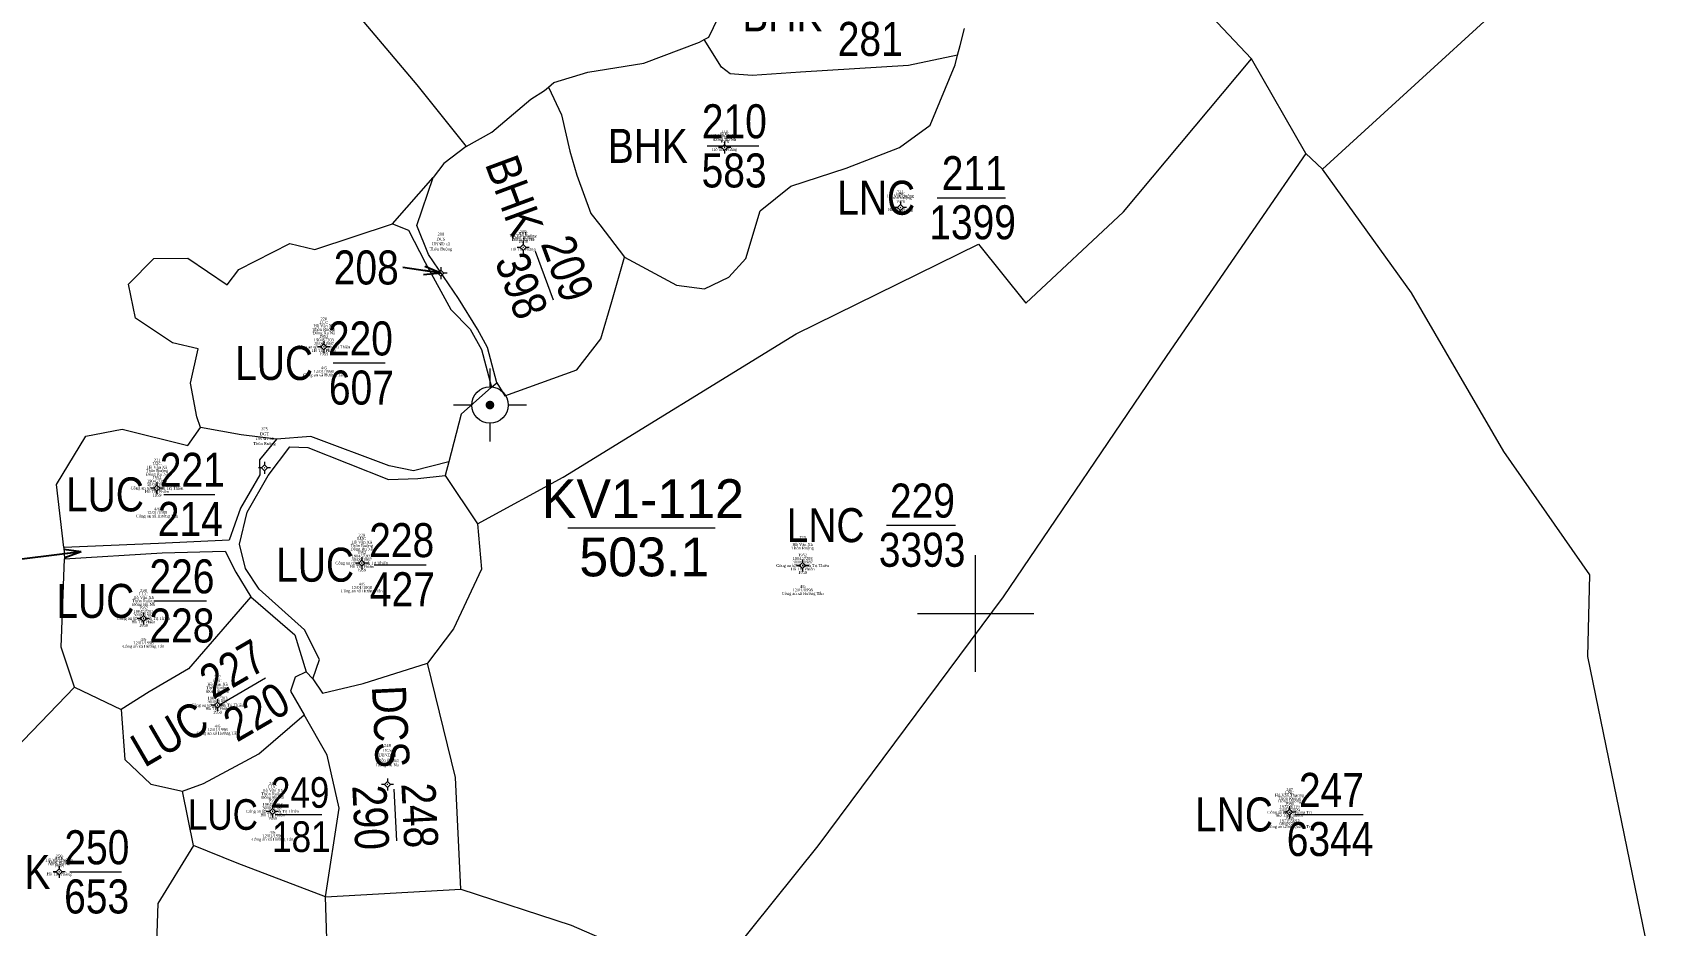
# Model space of a CAD drawing. Header units: metres. Extents: x 546779 to 548251, y 1841578 to 1843315.
# Drawn here: x 547303 to 547471.6, y 1842167.9 to 1842259.8 of the extents above; entities that cross this region are included whole.
import ezdxf
from ezdxf.enums import TextEntityAlignment as Align

# ---------------------------------------------------------------- set-up
doc = ezdxf.new("R2010")
doc.units = ezdxf.units.M
doc.header["$MEASUREMENT"] = 0
for name, color, linetype, lineweight in [('Level 10', 7, 'Continuous', 0), ('Level 11', 7, 'Continuous', 0), ('Level 13', 7, 'Continuous', 0), ('Level 15', 7, 'Continuous', 0), ('Level 23', 7, 'Continuous', 0), ('Level 60', 7, 'Continuous', 0), ('Level 8', 7, 'Continuous', 0)]:
    doc.layers.add(name, color=color, linetype=linetype, lineweight=lineweight)
doc.styles.add('Style-univcd', font='univcd.shx')
doc.styles.add('Style-vnarialNarrowI', font='vnarialNarrowI.shx')
doc.styles.add('Style-Vntimei', font='Vntimei.shx')
doc.dimstyles.get("Standard").update_dxf_attribs({"dimtxt": 0.18, "dimasz": 0.18, "dimexe": 0.18, "dimexo": 0.0625, "dimgap": 0.09, "dimtad": 0, "dimtih": 1, "dimtoh": 1, "dimdec": 4, "dimzin": 0, "dimdsep": 46, "dimtxsty": 'Standard', "dimcen": 0.09, "dimadec": 0, "dimazin": 0, "dimtfac": 1, "dimtdec": 4, "dimtofl": 0, "dimtmove": 0, "dimatfit": 3, "dimfxl": 1, "dimtolj": 1, "dimtzin": 0, "dimarcsym": 0})

# ---------------------------------------------------------------- blocks, each defined once
blk = doc.blocks.new('N_THUA_195')
at = {"layer": 'Level 13', "color": 230, "linetype": 'Continuous', "lineweight": 13, "flags": 128}
blk.add_lwpolyline([(-2.87, 0), (2.44, 0)], dxfattribs=at)
at = {"layer": 'Level 13', "color": 230, "linetype": 'Continuous', "lineweight": 0, "style": 'Style-vnarialNarrowI'}
blk.add_text('199', height=3.49998, dxfattribs=at).set_placement((-0.07671, 0.78), align=Align.CENTER)
blk.add_text('BHK ', height=3.49998, dxfattribs=at).set_placement((-3.719263, -0.00001), align=Align.MIDDLE_RIGHT)
blk.add_text('281', height=3.49998, dxfattribs=at).set_placement((0.094692, -0.78002), align=Align.TOP_CENTER)
blk = doc.blocks.new('TerminatorOpen_0.5')
at = {"color": 0, "linetype": 'ByBlock', "lineweight": -2}
for q in [(-1, 0.25), (-1, 0), (-1, -0.25)]:
    blk.add_line((0, 0), q, dxfattribs=at)
blk = doc.blocks.new('N_THUA_205')
at = {"layer": 'Level 13', "color": 230, "linetype": 'Continuous', "lineweight": 13, "flags": 128}
blk.add_lwpolyline([(-2.838259, -0.004049), (2.48365, -0.003187)], dxfattribs=at)
at = {"layer": 'Level 13', "color": 230, "linetype": 'Continuous', "lineweight": 0, "style": 'Style-vnarialNarrowI'}
blk.add_text('209', height=3.499987, rotation=0.000057, dxfattribs=at).set_placement((-0.031318, 0.778904), align=Align.CENTER)
blk.add_text('BHK ', height=3.499987, rotation=0.000057, dxfattribs=at).set_placement((-3.720072, -0.000165), align=Align.MIDDLE_RIGHT)
blk.add_text('398', height=3.499987, rotation=0.000057, dxfattribs=at).set_placement((-0.007501, -0.782177), align=Align.TOP_CENTER)
blk = doc.blocks.new('N_THUA_206')
at = {"layer": 'Level 13', "color": 230, "linetype": 'Continuous', "lineweight": 13, "flags": 128}
blk.add_lwpolyline([(-2.84, 0), (2.48, 0)], dxfattribs=at)
at = {"layer": 'Level 13', "color": 230, "linetype": 'Continuous', "lineweight": 0, "style": 'Style-vnarialNarrowI'}
blk.add_text('210', height=3.49998, dxfattribs=at).set_placement((-0.045308, 0.78), align=Align.CENTER)
blk.add_text('BHK ', height=3.49998, dxfattribs=at).set_placement((-3.719263, -0.00001), align=Align.MIDDLE_RIGHT)
blk.add_text('583', height=3.49998, dxfattribs=at).set_placement((-0.070515, -0.78002), align=Align.TOP_CENTER)
blk = doc.blocks.new('N_THUA_207')
at = {"layer": 'Level 13', "color": 230, "linetype": 'Continuous', "lineweight": 13, "flags": 128}
blk.add_lwpolyline([(-2.62, 0), (4.4, 0)], dxfattribs=at)
at = {"layer": 'Level 13', "color": 230, "linetype": 'Continuous', "lineweight": 0, "style": 'Style-vnarialNarrowI'}
blk.add_text('211', height=3.49998, dxfattribs=at).set_placement((1.194692, 0.78), align=Align.CENTER)
blk.add_text('LNC ', height=3.49998, dxfattribs=at).set_placement((-3.771418, -0.00001), align=Align.MIDDLE_RIGHT)
blk.add_text('1399', height=3.49998, dxfattribs=at).set_placement((1.028142, -0.78002), align=Align.TOP_CENTER)
blk = doc.blocks.new('N_THUA_215')
at = {"layer": 'Level 13', "color": 230, "linetype": 'Continuous', "lineweight": 13, "flags": 128}
blk.add_lwpolyline([(-2.83, 0), (2.53, 0)], dxfattribs=at)
at = {"layer": 'Level 13', "color": 230, "linetype": 'Continuous', "lineweight": 0, "style": 'Style-vnarialNarrowI'}
blk.add_text('220', height=3.49998, dxfattribs=at).set_placement((-0.025308, 0.76), align=Align.CENTER)
blk.add_text('LUC ', height=3.49998, dxfattribs=at).set_placement((-3.781418, -0.02001), align=Align.MIDDLE_RIGHT)
blk.add_text('607', height=3.49998, dxfattribs=at).set_placement((0.079274, -0.80002), align=Align.TOP_CENTER)
blk = doc.blocks.new('N_THUA_216')
at = {"layer": 'Level 13', "color": 230, "linetype": 'Continuous', "lineweight": 13, "flags": 128}
blk.add_lwpolyline([(-2.84, 0), (2.41, 0)], dxfattribs=at)
at = {"layer": 'Level 13', "color": 230, "linetype": 'Continuous', "lineweight": 0, "style": 'Style-vnarialNarrowI'}
blk.add_text('221', height=3.49998, dxfattribs=at).set_placement((0.094692, 0.78), align=Align.CENTER)
blk.add_text('LUC ', height=3.49998, dxfattribs=at).set_placement((-3.771418, -0.00001), align=Align.MIDDLE_RIGHT)
blk.add_text('214', height=3.49998, dxfattribs=at).set_placement((-0.112599, -0.78002), align=Align.TOP_CENTER)
blk = doc.blocks.new('N_THUA_220')
at = {"layer": 'Level 13', "color": 230, "linetype": 'Continuous', "lineweight": 13, "flags": 128}
blk.add_lwpolyline([(-2.84, 0), (2.54, 0)], dxfattribs=at)
at = {"layer": 'Level 13', "color": 230, "linetype": 'Continuous', "lineweight": 0, "style": 'Style-vnarialNarrowI'}
blk.add_text('226', height=3.49998, dxfattribs=at).set_placement((0.018779, 0.78), align=Align.CENTER)
blk.add_text('LUC ', height=3.49998, dxfattribs=at).set_placement((-3.771418, -0.00001), align=Align.MIDDLE_RIGHT)
blk.add_text('228', height=3.49998, dxfattribs=at).set_placement((0.018231, -0.78002), align=Align.TOP_CENTER)
blk = doc.blocks.new('N_THUA_221')
at = {"layer": 'Level 13', "color": 230, "linetype": 'Continuous', "lineweight": 13, "flags": 128}
blk.add_lwpolyline([(-2.845439, -0.000038), (2.536628, 0.006043)], dxfattribs=at)
at = {"layer": 'Level 13', "color": 230, "linetype": 'Continuous', "lineweight": 0, "style": 'Style-vnarialNarrowI'}
blk.add_text('227', height=3.499985, rotation=359.999905, dxfattribs=at).set_placement((0.084738, 0.77635), align=Align.CENTER)
blk.add_text('LUC ', height=3.499985, rotation=359.999905, dxfattribs=at).set_placement((-3.773787, -0.005594), align=Align.MIDDLE_RIGHT)
blk.add_text('220', height=3.499985, rotation=359.999905, dxfattribs=at).set_placement((-0.019055, -0.784655), align=Align.TOP_CENTER)
blk = doc.blocks.new('N_THUA_222')
at = {"layer": 'Level 13', "color": 230, "linetype": 'Continuous', "lineweight": 13, "flags": 128}
blk.add_lwpolyline([(-2.83, 0), (2.53, 0)], dxfattribs=at)
at = {"layer": 'Level 13', "color": 230, "linetype": 'Continuous', "lineweight": 0, "style": 'Style-vnarialNarrowI'}
blk.add_text('228', height=3.49998, dxfattribs=at).set_placement((0.018231, 0.78), align=Align.CENTER)
blk.add_text('LUC ', height=3.49998, dxfattribs=at).set_placement((-3.771418, -0.00001), align=Align.MIDDLE_RIGHT)
blk.add_text('427', height=3.49998, dxfattribs=at).set_placement((0.089274, -0.78002), align=Align.TOP_CENTER)
blk = doc.blocks.new('N_THUA_223')
at = {"layer": 'Level 13', "color": 230, "linetype": 'Continuous', "lineweight": 13, "flags": 128}
blk.add_lwpolyline([(-2.61, 0), (4.47, 0)], dxfattribs=at)
at = {"layer": 'Level 13', "color": 230, "linetype": 'Continuous', "lineweight": 0, "style": 'Style-vnarialNarrowI'}
blk.add_text('229', height=3.49998, dxfattribs=at).set_placement((1.07329, 0.78), align=Align.CENTER)
blk.add_text('LNC ', height=3.49998, dxfattribs=at).set_placement((-3.771418, -0.00001), align=Align.MIDDLE_RIGHT)
blk.add_text('3393', height=3.49998, dxfattribs=at).set_placement((1.044337, -0.78002), align=Align.TOP_CENTER)
blk = doc.blocks.new('N_THUA_237')
at = {"layer": 'Level 13', "color": 230, "linetype": 'Continuous', "lineweight": 13, "flags": 128}
blk.add_lwpolyline([(-2.62, 0), (4.4, 0)], dxfattribs=at)
at = {"layer": 'Level 13', "color": 230, "linetype": 'Continuous', "lineweight": 0, "style": 'Style-vnarialNarrowI'}
blk.add_text('247', height=3.49998, dxfattribs=at).set_placement((1.129274, 0.78), align=Align.CENTER)
blk.add_text('LNC ', height=3.49998, dxfattribs=at).set_placement((-3.771418, -0.00001), align=Align.MIDDLE_RIGHT)
blk.add_text('6344', height=3.49998, dxfattribs=at).set_placement((0.992253, -0.78002), align=Align.TOP_CENTER)
blk = doc.blocks.new('N_THUA_238')
at = {"layer": 'Level 13', "color": 230, "linetype": 'Continuous', "lineweight": 13, "flags": 128}
blk.add_lwpolyline([(-2.843443, 0.000526), (2.473402, 0.007772)], dxfattribs=at)
at = {"layer": 'Level 13', "color": 230, "linetype": 'Continuous', "lineweight": 0, "style": 'Style-vnarialNarrowI'}
blk.add_text('248', height=3.499913, rotation=359.999889, dxfattribs=at).set_placement((-0.017357, 0.784195), align=Align.CENTER)
blk.add_text('DCS ', height=3.499973, rotation=359.999889, dxfattribs=at).set_placement((-3.948771, 0.001615), align=Align.MIDDLE_RIGHT)
blk.add_text('290', height=3.499913, rotation=359.999889, dxfattribs=at).set_placement((-0.050768, -0.772066), align=Align.TOP_CENTER)
blk = doc.blocks.new('N_THUA_239')
at = {"layer": 'Level 13', "color": 230, "linetype": 'Continuous', "lineweight": 13, "flags": 128}
blk.add_lwpolyline([(-2.877781, 0), (2.433336, 0)], dxfattribs=at)
at = {"layer": 'Level 13', "color": 230, "linetype": 'Continuous', "lineweight": 0, "style": 'Style-vnarialNarrowI'}
blk.add_text('249', height=3.499937, dxfattribs=at).set_placement((-0.065645, 0.777779), align=Align.CENTER)
blk.add_text('LUC ', height=3.499937, dxfattribs=at).set_placement((-3.769311, 0.005522), align=Align.MIDDLE_RIGHT)
blk.add_text('181', height=3.499937, dxfattribs=at).set_placement((0.076868, -0.777845), align=Align.TOP_CENTER)
blk = doc.blocks.new('N_THUA_240')
at = {"layer": 'Level 13', "color": 230, "linetype": 'Continuous', "lineweight": 13, "flags": 128}
blk.add_lwpolyline([(-2.84, 0), (2.48, 0)], dxfattribs=at)
at = {"layer": 'Level 13', "color": 230, "linetype": 'Continuous', "lineweight": 0, "style": 'Style-vnarialNarrowI'}
blk.add_text('250', height=3.49998, dxfattribs=at).set_placement((-0.045308, 0.78), align=Align.CENTER)
blk.add_text('BHK ', height=3.49998, dxfattribs=at).set_placement((-3.719263, -0.00001), align=Align.MIDDLE_RIGHT)
blk.add_text('653', height=3.49998, dxfattribs=at).set_placement((-0.070515, -0.78002), align=Align.TOP_CENTER)
blk = doc.blocks.new('DKCDV')
at = {"layer": 'Level 8', "linetype": 'Continuous', "lineweight": 0}
h = blk.add_hatch(color=7, dxfattribs=at)
edge = h.paths.add_edge_path()
edge.add_arc((-0.0025, 0), 1.500009, 0, 360)
at = {"layer": 'Level 8', "color": 7, "linetype": 'Continuous', "lineweight": 0}
for p, q in [((0, 12.500078), (0, 6.266706)), ((-6.233372, 0), (-12.500078, 0)), ((12.500078, 0), (6.233372, 0)), ((0, -6.266706), (0, -12.500078))]:
    blk.add_line(p, q, dxfattribs=at)
blk.add_circle((-0.0025, 0), 6.250039, dxfattribs=at)
blk = doc.blocks.new('CENTRD')
at = {"layer": 'Level 11', "linetype": 'Continuous', "lineweight": 0}
h = blk.add_hatch(color=3, dxfattribs=at)
edge = h.paths.add_edge_path()
edge.add_arc((-0.0025, 0), 1.500056, 0, 360)
at = {"layer": 'Level 11', "color": 3, "linetype": 'Continuous', "lineweight": 0}
for p, q in [((-6.200231, 0), (-12.400462, 0)), ((0, 6.200231), (-6.200231, 0)), ((-6.200231, 0), (0, -6.200231)), ((0, 12.400462), (0, 6.200231)), ((6.200231, 0), (0, 6.200231)), ((0, -6.200231), (6.200231, 0)), ((12.600469, 0), (6.200231, 0)), ((0, -6.200231), (0, -12.400462))]:
    blk.add_line(p, q, dxfattribs=at)

msp = doc.modelspace()

# ---------------------------------------------------------------- linework, layer by layer
at = {"layer": 'Level 10', "color": 7, "linetype": 'Continuous', "lineweight": 0}
for p, q in [((547433.97, 1842247.38), (547428.39, 1842257.13)), ((547435.7, 1842245.76), (547433.97, 1842247.38)), ((547339.97, 1842240.12), (547344.16, 1842244.89)), ((547350.16, 1842223.3), (547350.73, 1842223.77)), ((547345.78, 1842215.63), (547345.39, 1842214.23)), ((547345.39, 1842214.23), (547348.73, 1842209.24)), ((547306.14, 1842206.81), (547306.21, 1842205.62)), ((547331.77, 1842193.26), (547331.09, 1842194.01)), ((547307.26, 1842192.43), (547287.21, 1842171.74)), ((547307.26, 1842192.43), (547312.04, 1842190.13)), ((547319.51, 1842176.11), (547318.35, 1842181.71)), ((547333.1, 1842170.84), (547347.03, 1842171.6))]:
    msp.add_line(p, q, dxfattribs=at)
at = {"layer": 'Level 10', "color": 7, "linetype": 'Continuous', "lineweight": 0, "flags": 128}
for points in [[(547321.41, 1842279.39), (547342.47, 1842254.44), (547347.57, 1842248.08)], [(547435.7, 1842245.76), (547463.06, 1842270.78), (547471.25, 1842274.4)], [(547428.39, 1842257.13), (547420.17, 1842265.89), (547409.75, 1842273.5)], [(547372.06, 1842259.1), (547372.55, 1842259.37), (547373.51, 1842261.36), (547372.94, 1842265.48), (547373.09, 1842265.9)], [(547398.15, 1842257.5), (547398.42, 1842258.48), (547398.84, 1842260.23)], [(547356.02, 1842254.2), (547356.58, 1842254.68), (547360.08, 1842255.76), (547365.86, 1842256.69), (547371.57, 1842258.84), (547372.06, 1842259.1)], [(547398.15, 1842257.5), (547393.08, 1842256.44), (547381.98, 1842255.74), (547377.01, 1842255.39), (547374.75, 1842255.58), (547373.84, 1842256.25), (547372.06, 1842259.1)], [(547348.73, 1842209.24), (547357.56, 1842214.04), (547381.53, 1842228.8), (547400.28, 1842238.03), (547405.15, 1842231.96), (547415.22, 1842241.35), (547428.39, 1842257.13)], [(547363.85, 1842236.69), (547369.2, 1842233.83), (547372.08, 1842233.45), (547374.6, 1842234.64), (547376.34, 1842236.56), (547377.82, 1842241.46), (547380.97, 1842244.01), (547386.69, 1842245.87), (547392.16, 1842247.98), (547395.31, 1842250.3), (547397.88, 1842256.51), (547398.15, 1842257.5)], [(547347.57, 1842248.08), (547350.22, 1842249.57), (547354.21, 1842252.97), (547355.62, 1842253.86), (547356.02, 1842254.2)], [(547356.02, 1842254.2), (547357.36, 1842251.35), (547358.24, 1842247.63), (547358.94, 1842245.15), (547360.4, 1842241.21), (547361.33, 1842240.02), (547363.85, 1842236.69)], [(547347.57, 1842248.08), (547345.26, 1842246.34), (547344.16, 1842244.89)], [(547433.97, 1842247.38), (547419.69, 1842226.57), (547402.84, 1842201.72), (547383.76, 1842176.07), (547372.35, 1842161.85)], [(547475.17, 1842136.37), (547463.01, 1842195.58), (547463.22, 1842203.99), (547454.36, 1842216.7), (547444.86, 1842233.04), (547435.7, 1842245.76)], [(547350.73, 1842223.77), (547349.76, 1842227.39), (547348.73, 1842229.27), (547346.76, 1842232.43), (547343.69, 1842236.98), (547342.48, 1842239.96), (547344.16, 1842244.89)], [(547320.23, 1842219.17), (547319.85, 1842220.24), (547319.19, 1842223.71), (547319.99, 1842227.26), (547317.34, 1842227.86), (547313.53, 1842230.41), (547312.81, 1842233.91), (547315.43, 1842236.56), (547318.93, 1842236.58), (547322.98, 1842233.84), (547324.16, 1842235.43), (547329.43, 1842238.11), (547331.97, 1842237.49), (547339.97, 1842240.12)], [(547339.97, 1842240.12), (547341.64, 1842239.47), (547343.33, 1842236.14), (547345.97, 1842231.32), (547347.98, 1842229.28), (547349.13, 1842227.2), (547350.16, 1842223.3)], [(547350.73, 1842223.77), (547351.53, 1842222.43), (547358.96, 1842225.08), (547361.43, 1842228.29), (547362.56, 1842232.14), (547363.85, 1842236.69)], [(547350.16, 1842223.3), (547347.04, 1842220.52), (547345.78, 1842215.63)], [(547306.14, 1842206.81), (547305.39, 1842213.29), (547308.41, 1842218.27), (547312.17, 1842218.99), (547318.91, 1842217.31), (547320.23, 1842219.17)], [(547328.05, 1842217.95), (547324.41, 1842218.41), (547320.23, 1842219.17)], [(547345.78, 1842215.63), (547342.14, 1842214.71), (547339.65, 1842215.22), (547331.57, 1842218.24), (547328.05, 1842217.95)], [(547328.05, 1842217.95), (547326.3, 1842215.83), (547326.32, 1842214.3), (547324.32, 1842210.85), (547323.18, 1842207.55), (547315.9, 1842207.2), (547306.14, 1842206.81)], [(547331.77, 1842193.26), (547332.46, 1842195.27), (547330.93, 1842198.31), (547326.27, 1842202.51), (547324.86, 1842204.65), (547324.22, 1842207.16), (547325.03, 1842210.43), (547327.19, 1842214.22), (547329.43, 1842217.15), (547331.27, 1842217.11), (547339.57, 1842213.79), (547342.58, 1842213.89), (547345.39, 1842214.23)], [(547348.73, 1842209.24), (547349.15, 1842204.58), (547346.27, 1842198.44), (547343.57, 1842194.88)], [(547306.21, 1842205.62), (547316.28, 1842206.24), (547322.77, 1842206.44), (547323.86, 1842204.26), (547325.41, 1842201.71)], [(547307.26, 1842192.43), (547305.88, 1842196.54), (547306.21, 1842205.62)], [(547325.41, 1842201.71), (547318.99, 1842194.3), (547314.93, 1842191.94), (547312.04, 1842190.13)], [(547325.41, 1842201.71), (547329.94, 1842197.8), (547331.09, 1842194.01)], [(547331.77, 1842193.26), (547332.78, 1842191.81), (547336.96, 1842192.78), (547343.57, 1842194.88)], [(547347.03, 1842171.6), (547346.46, 1842183.12), (547343.57, 1842194.88)], [(547331.09, 1842194.01), (547329.97, 1842193.45), (547329.48, 1842191.99), (547330.89, 1842189.57)], [(547312.04, 1842190.13), (547312.43, 1842184.96), (547315.09, 1842182.44), (547318.35, 1842181.71)], [(547318.35, 1842181.71), (547320.52, 1842182.51), (547326.21, 1842185.54), (547330.89, 1842189.57)], [(547333.1, 1842170.84), (547334.49, 1842179.95), (547333.26, 1842185.43), (547330.89, 1842189.57)], [(547319.51, 1842176.11), (547315.84, 1842170.14), (547315.65, 1842165.02), (547316.79, 1842162.72), (547316.52, 1842160.25)], [(547333.1, 1842170.84), (547323.98, 1842174.31), (547319.51, 1842176.11)], [(547327.77, 1842146.22), (547333.76, 1842151.05), (547336.88, 1842157.49), (547333.83, 1842163.75), (547333.23, 1842166.51), (547333.1, 1842170.84)], [(547347.03, 1842171.6), (547358.37, 1842167.91), (547372.35, 1842161.85)]]:
    msp.add_lwpolyline(points, dxfattribs=at)
at = {"layer": 'Level 23', "color": 12, "linetype": 'Continuous', "lineweight": 0}
for p, q in [((547306.14, 1842206.81), (547306.21, 1842205.62)), ((547331.77, 1842193.26), (547331.09, 1842194.01))]:
    msp.add_line(p, q, dxfattribs=at)
at = {"layer": 'Level 23', "color": 12, "linetype": 'Continuous', "lineweight": 0, "flags": 128}
for points in [[(547345.78, 1842215.63), (547342.14, 1842214.71), (547339.65, 1842215.22), (547331.57, 1842218.24), (547328.05, 1842217.95)], [(547328.05, 1842217.95), (547326.3, 1842215.83), (547326.32, 1842214.3), (547324.32, 1842210.85), (547323.18, 1842207.55), (547315.9, 1842207.2), (547306.14, 1842206.81)], [(547331.77, 1842193.26), (547332.46, 1842195.27), (547330.93, 1842198.31), (547326.27, 1842202.51), (547324.86, 1842204.65), (547324.22, 1842207.16), (547325.03, 1842210.43), (547327.19, 1842214.22), (547329.43, 1842217.15), (547331.27, 1842217.11), (547339.57, 1842213.79), (547342.58, 1842213.89), (547345.39, 1842214.23)], [(547306.21, 1842205.62), (547316.28, 1842206.24), (547322.77, 1842206.44), (547323.86, 1842204.26), (547325.41, 1842201.71)], [(547325.41, 1842201.71), (547329.94, 1842197.8), (547331.09, 1842194.01)]]:
    msp.add_lwpolyline(points, dxfattribs=at)
at = {"layer": 'Level 60', "color": 7, "linetype": 'Continuous', "lineweight": 0, "flags": 128}
for points in [[(547400, 1842194), (547400, 1842206)], [(547394, 1842200), (547406, 1842200)]]:
    msp.add_lwpolyline(points, dxfattribs=at)
at = {"layer": 'Level 8', "color": 5, "linetype": 'Continuous', "lineweight": 13}
msp.add_line((547358.04, 1842208.83), (547373.18, 1842208.83), dxfattribs=at)

# ---------------------------------------------------------------- block references
at = {"layer": 'Level 11', "color": 3, "linetype": 'Continuous', "lineweight": 0, "xscale": 0.049998, "yscale": 0.049998, "zscale": 0.049998}
for p in [(547374.16, 1842248), (547392.27, 1842241.81), (547353.43, 1842237.71), (547344.96, 1842235.06), (547332.91, 1842227.46), (547326.81, 1842215.01), (547315.74, 1842212.92), (547336.81, 1842205.2), (547382.19, 1842204.95), (547314.35, 1842199.5), (547321.97, 1842190.57), (547339.46, 1842182.41), (547327.63, 1842179.63), (547432.31, 1842179.53), (547305.67, 1842173.4)]:
    msp.add_blockref('CENTRD', p, dxfattribs=at)
at = {"layer": 'Level 13', "color": 230, "linetype": 'Continuous', "lineweight": 0}
for name, p in [('N_THUA_195', (547389.06, 1842261.7)), ('N_THUA_206', (547375.21, 1842248.16)), ('N_THUA_207', (547398.66, 1842242.82)), ('N_THUA_215', (547336.7, 1842225.82)), ('N_THUA_216', (547319.28, 1842212.27)), ('N_THUA_223', (547393.45, 1842209.1)), ('N_THUA_222', (547340.91, 1842205.03)), ('N_THUA_220', (547318.29, 1842201.3)), ('N_THUA_237', (547435.49, 1842179.31)), ('N_THUA_240', (547309.6, 1842173.4))]:
    msp.add_blockref(name, p, dxfattribs=at)
for name, p, xscale, yscale, zscale, rotation in [('N_THUA_205', (547355.65, 1842234.64), 0.999998, 0.999998, 0.999998, 290.332552), ('N_THUA_221', (547324.72, 1842192.09), 0.999999, 0.999999, 0.999999, 30.168708), ('N_THUA_238', (547340.27, 1842179.07), 1.000002, 1.000002, 1.000002, 272.832747)]:
    msp.add_blockref(name, p, dxfattribs=dict(at, xscale=xscale, yscale=yscale, zscale=zscale, rotation=rotation))
at = {"layer": 'Level 13', "color": 230, "linetype": 'Continuous', "lineweight": 0, "xscale": 0.899999, "yscale": 0.899999, "zscale": 0.899999}
msp.add_blockref('N_THUA_239', (547330.53, 1842179.3), dxfattribs=at)
at = {"layer": 'Level 8', "color": 7, "linetype": 'Continuous', "lineweight": 0, "xscale": 0.299998, "yscale": 0.299998, "zscale": 0.299998}
msp.add_blockref('DKCDV', (547350.01, 1842221.47), dxfattribs=at)

# ---------------------------------------------------------------- texts
at = {"layer": 'Level 13', "color": 230, "linetype": 'Continuous', "lineweight": 0, "style": 'Style-vnarialNarrowI'}
msp.add_text('208', height=3.5, dxfattribs=at).set_placement((547337.28, 1842235.64), align=Align.MIDDLE_CENTER)
at = {"layer": 'Level 15', "color": 3, "linetype": 'Continuous', "lineweight": 0, "char_height": 0.3, "attachment_point": 5, "style": 'Style-Vntimei'}
for s, insert, line_spacing_factor in [('210\\PBHK\\PHå V¨n Bu«ng\\PTh«n Ruéng\\P§«ng Ru Na\\P1978\\P \\P \\P \\PHå ThÞ Ph¨ng\\P \\P \\P \\P \\P \\P \\P \\P', (547374.16, 1842247.95), 0.405), ('211\\PLNC\\PHå V¨n Bu«ng\\PTh«n Ruéng\\P \\P1978\\P \\P \\P \\PHå ThÞ Ph¨ng\\P \\P \\P \\P \\P \\P \\P \\P', (547392.27, 1842241.76), 0.405), ('209\\PBHK\\PHå V¨n Bu«ng\\PTh«n Ruéng\\P§«ng Ru Na\\P1978\\P \\P \\P \\PHå ThÞ Ph¨ng\\P \\P \\P \\P \\P \\P \\P \\P', (547353.43, 1842237.66), 0.405), ('220\\PLUC\\PHå V¨n X·\\PTh«n Ruéng\\P§«ng Ru Na\\P1952\\P190457203\\P30/06/1987\\PC«ng an t∅nh B×nh TrÞ Thiªn\\PHå ThÞ PhiÒn\\P1959\\P \\P \\P \\P4/6\\P12/01/1998\\PC«ng an x· H\xadíng T©n\\P', (547332.91, 1842227.41), 0.72), ('221\\PLUC\\PHå V¨n X·\\PTh«n Ruéng\\P§«ng Ru Na\\P1952\\P190457203\\P30/06/1987\\PC«ng an t∅nh B×nh TrÞ Thiªn\\PHå ThÞ PhiÒn\\P1959\\P \\P \\P \\P4/6\\P12/01/1998\\PC«ng an x· H\xadíng T©n\\P', (547315.74, 1842212.87), 0.72), ('228\\PLUC\\PHå V¨n X·\\PTh«n Ruéng\\P§«ng Ru Na\\P1952\\P190457203\\P30/06/1987\\PC«ng an t∅nh B×nh TrÞ Thiªn\\PHå ThÞ PhiÒn\\P1959\\P \\P \\P \\P4/6\\P12/01/1998\\PC«ng an x· H\xadíng T©n\\P', (547336.81, 1842205.15), 0.72), ('229\\PLNC\\PHå V¨n X·\\PTh«n Ruéng\\P \\P1952\\P190457203\\P30/06/1987\\PC«ng an t∅nh B×nh TrÞ Thiªn\\PHå ThÞ PhiÒn\\P1959\\P \\P \\P \\P4/6\\P12/01/1998\\PC«ng an x· H\xadíng T©n\\P', (547382.19, 1842204.9), 0.72), ('226\\PLUC\\PHå V¨n X·\\PTh«n Ruéng\\P§«ng Ru Na\\P1952\\P190457203\\P30/06/1987\\PC«ng an t∅nh B×nh TrÞ Thiªn\\PHå ThÞ PhiÒn\\P1959\\P \\P \\P \\P4/6\\P12/01/1998\\PC«ng an x· H\xadíng T©n\\P', (547314.35, 1842199.45), 0.72), ('227\\PLUC\\PHå V¨n X·\\PTh«n Ruéng\\P§«ng Ru Na\\P1952\\P190457203\\P30/06/1987\\PC«ng an t∅nh B×nh TrÞ Thiªn\\PHå ThÞ PhiÒn\\P1959\\P \\P \\P \\P4/6\\P12/01/1998\\PC«ng an x· H\xadíng T©n\\P', (547321.97, 1842190.52), 0.72), ('249\\PLUC\\PHå V¨n X·\\PTh«n Ruéng\\P§«ng Ru Na\\P1952\\P190457203\\P30/06/1987\\PC«ng an t∅nh B×nh TrÞ Thiªn\\PHå ThÞ PhiÒn\\P1959\\P \\P \\P \\P4/6\\P12/01/1998\\PC«ng an x· H\xadíng T©n\\P', (547327.63, 1842179.58), 0.72), ('247\\PLNC\\PHå V¨n Th\xad¬ng\\PTh«n Ruéng\\P§ång Ruéng\\P1980\\P197236119\\P24/02/2006\\PC«ng an t∅nh Qu¶ng TrÞ\\PHå ThÞ Phu«m\\P1986\\P197155692\\P08/08/2001\\PC«ng an t∅nh Qu¶ng TrÞ\\P \\P \\P \\P', (547432.31, 1842179.48), 0.585), ('250\\PBHK\\PHå V¨n Bu«ng\\PTh«n Ruéng\\P§ång Ra Nu\\P1978\\P \\P \\P \\PHå ThÞ Ph¨ng\\P \\P \\P \\P \\P \\P \\P \\P', (547305.67, 1842173.35), 0.405)]:
    msp.add_mtext(s, dxfattribs=dict(at, insert=insert, line_spacing_factor=line_spacing_factor))
for s, insert in [('208\\PDCS\\PUBND x·\\PTh«n Ruéng\\P \\P \\P \\P \\P \\P \\P \\P \\P \\P \\P \\P \\P \\P', (547344.96, 1842235.01)), ('375\\PDGT\\PUBND x·\\PTh«n Ruéng\\P \\P \\P \\P \\P \\P \\P \\P \\P \\P \\P \\P \\P \\P', (547326.81, 1842214.96)), ('248\\PDCS\\PUBND x·\\PTh«n Ruéng\\P§«ng Ru Na\\P \\P \\P \\P \\P \\P \\P \\P \\P \\P \\P \\P \\P', (547339.46, 1842182.36))]:
    msp.add_mtext(s, dxfattribs=dict(at, insert=insert))
at = {"layer": 'Level 8', "color": 230, "linetype": 'Continuous', "lineweight": 0, "style": 'Style-univcd'}
msp.add_text('KV1-112', height=4, dxfattribs=at).set_placement((547365.75, 1842209.83), align=Align.CENTER)
at = {"layer": 'Level 8', "color": 5, "linetype": 'Continuous', "lineweight": 0, "style": 'Style-univcd'}
msp.add_text('503.1', height=4, dxfattribs=at).set_placement((547365.9, 1842207.83), align=Align.TOP_CENTER)

# ---------------------------------------------------------------- leaders
at = {"layer": 'Level 13', "color": 230, "linetype": 'Continuous', "lineweight": 13}
for points in [[(547344.96, 1842235.06), (547341.04, 1842235.65)], [(547307.95, 1842206.37), (547299.29, 1842205.3)]]:
    msp.add_leader(points, dimstyle='Standard', override={"dimtxt": 1.75, "dimasz": 1.75, "dimgap": 0, "dimtxsty": 'Style-Vntimei', "dimldrblk": 'TerminatorOpen_0.5'}, dxfattribs=at)

doc.saveas('drawing.dxf')
